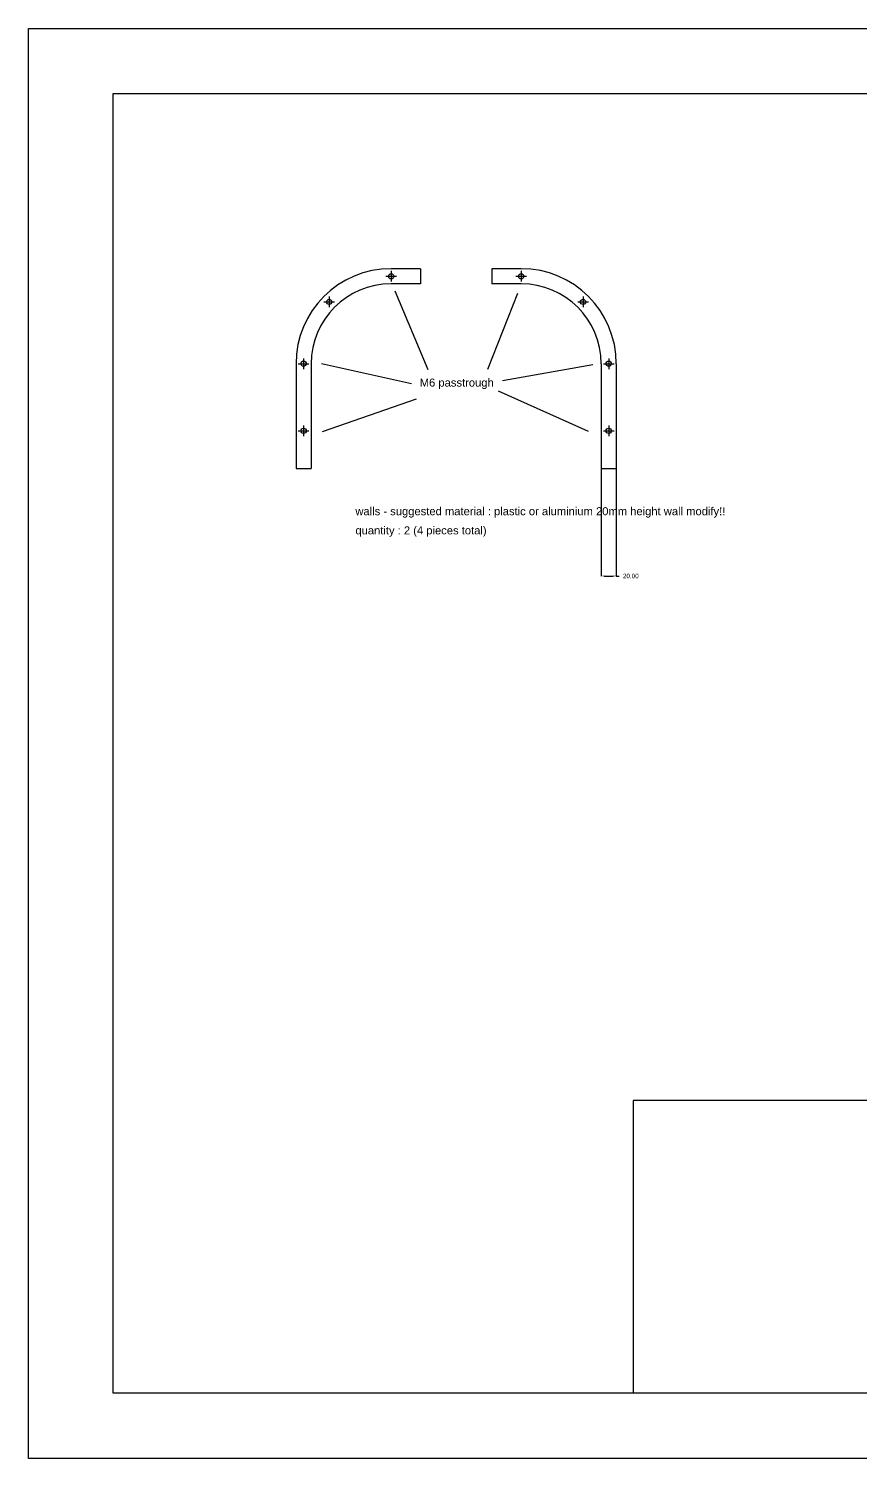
# Model space of a CAD drawing. Header units: inches. Extents: x 283 to 2797, y 234 to 2130.
# Drawn here: x 283 to 1386, y 234 to 2130 of the extents above; entities that cross this region are included whole.
import ezdxf

# ---------------------------------------------------------------- set-up
doc = ezdxf.new("R2010")
doc.units = ezdxf.units.IN
doc.header["$MEASUREMENT"] = 0
for name, color, linetype in [('auxiliar', 3, 'Continuous'), ('dimensions', 6, 'Continuous'), ('text', 7, 'Continuous'), ('walls', 5, 'Continuous')]:
    doc.layers.add(name, color=color, linetype=linetype)
doc.styles.get("Standard").update_dxf_attribs({"font": 'Arial Regular.ttf'})
doc.dimstyles.new('youbot_mm', dxfattribs={"dimtxt": 6, "dimasz": 4, "dimexe": 0.18, "dimexo": 0.0625, "dimgap": 5, "dimtad": 0, "dimtih": 1, "dimtoh": 1, "dimzin": 0, "dimdsep": 46, "dimtxsty": 'Standard', "dimcen": 0.09, "dimadec": 0, "dimazin": 0, "dimtfac": 1, "dimtofl": 0, "dimtmove": 0, "dimatfit": 3, "dimfxl": 1, "dimtolj": 1, "dimtzin": 0, "dimarcsym": 0})

# ---------------------------------------------------------------- blocks, each defined once
blk = doc.blocks.new('*D12')
at = {"layer": 'Defpoints', "color": 0, "transparency": 16777216}
for p in [(1042.2, 1546.2), (1062.2, 1546.2), (1062.2, 1403.7)]:
    blk.add_point(p, dxfattribs=at)
at = {"layer": 'dimensions', "color": 0, "lineweight": -2, "transparency": 16777216}
for p, q in [((1042.2, 1546.2), (1042.2, 1403.5)), ((1062.2, 1546.2), (1062.2, 1403.5)), ((1046.2, 1403.7), (1058.2, 1403.7)), ((1062.2, 1403.7), (1066.2, 1403.7))]:
    blk.add_line(p, q, dxfattribs=at)
at = {"layer": 'dimensions', "color": 0, "transparency": 16777216}
for points in [[(1046.2, 1404.4), (1046.2, 1403.1), (1042.2, 1403.7)], [(1058.2, 1404.4), (1058.2, 1403.1), (1062.2, 1403.7)]]:
    blk.add_solid(points, dxfattribs=at)
at = {"layer": 'dimensions', "color": 0, "transparency": 16777216, "insert": (1081.4, 1403.7), "char_height": 6, "attachment_point": 5}
blk.add_mtext('\\A1;20.00', dxfattribs=at)

msp = doc.modelspace()

# ---------------------------------------------------------------- linework, layer by layer
for p, q in [((1683.673, 708.076), (1084.481, 708.076)), ((1084.481, 708.076), (1084.481, 319.931))]:
    msp.add_line(p, q)
for points in [[(283.359, 2129.622), (2796.895, 2129.622), (2796.895, 233.583), (283.359, 233.583)], [(395.352, 2043.603), (2680.385, 2043.603), (2680.385, 319.931), (395.352, 319.931)]]:
    msp.add_lwpolyline(points, close=True)
at = {"layer": 'auxiliar'}
for p, q in [((763.774, 1808.218), (763.774, 1794.218)), ((936.161, 1808.218), (936.161, 1794.218)), ((756.774, 1801.218), (770.774, 1801.218)), ((929.161, 1801.218), (943.161, 1801.218)), ((674.75, 1767.242), (688.75, 1767.242)), ((681.75, 1774.242), (681.75, 1760.242)), ((1011.185, 1767.242), (1025.185, 1767.242)), ((1018.185, 1774.242), (1018.185, 1760.242)), ((647.774, 1692.218), (647.774, 1678.218)), ((1052.161, 1692.218), (1052.161, 1678.218)), ((640.774, 1685.218), (654.774, 1685.218)), ((1045.161, 1685.218), (1059.161, 1685.218)), ((640.774, 1596.218), (654.774, 1596.218)), ((647.774, 1603.218), (647.774, 1589.218)), ((1045.161, 1596.218), (1059.161, 1596.218)), ((1052.161, 1603.218), (1052.161, 1589.218))]:
    msp.add_line(p, q, dxfattribs=at)
at = {"layer": 'text'}
for p, q in [((813.029, 1677.263), (768.949, 1781.501)), ((891.864, 1678.111), (931.705, 1778.959)), ((790.989, 1658.619), (671.465, 1684.89)), ((911.361, 1662.856), (1030.885, 1684.043)), ((796.923, 1638.28), (672.313, 1595.059)), ((905.427, 1649.297), (1024.951, 1595.907))]:
    msp.add_line(p, q, dxfattribs=at)
at = {"layer": 'walls'}
for p, q in [((802.774, 1811.218), (763.774, 1811.218)), ((802.774, 1811.218), (802.774, 1791.218)), ((936.161, 1811.218), (897.161, 1811.218)), ((897.161, 1811.218), (897.161, 1791.218)), ((802.774, 1791.218), (763.774, 1791.218)), ((936.161, 1791.218), (897.161, 1791.218)), ((637.774, 1685.218), (637.774, 1546.218)), ((657.774, 1685.218), (657.774, 1546.218)), ((1042.161, 1685.218), (1042.161, 1546.218)), ((1062.161, 1685.218), (1062.161, 1546.218)), ((637.774, 1546.218), (657.774, 1546.218)), ((1042.161, 1546.218), (1062.161, 1546.218))]:
    msp.add_line(p, q, dxfattribs=at)
for centre in [(763.774, 1801.218), (936.161, 1801.218), (681.75, 1767.242), (1018.185, 1767.242), (647.774, 1685.218), (1052.161, 1685.218), (647.774, 1596.218), (1052.161, 1596.218)]:
    msp.add_circle(centre, 3.5, dxfattribs=at)
for centre, radius, start, end in [((763.774, 1685.218), 126, 90, 180), ((936.161, 1685.218), 126, 0, 90), ((763.774, 1685.218), 106, 90, 180), ((936.161, 1685.218), 106, 0, 90)]:
    msp.add_arc(centre, radius, start, end, dxfattribs=at)

# ---------------------------------------------------------------- texts
at = {"layer": 'text'}
for s, p in [('M6 passtrough', (801.714, 1654.9)), ('walls - suggested material : plastic or aluminium 20mm height wall modify!!', (716.425, 1484.313)), ('quantity : 2 (4 pieces total)', (716.425, 1458.913))]:
    msp.add_text(s, height=10.61403, dxfattribs=at).set_placement(p)

# ---------------------------------------------------------------- dimensions: what is measured, and where the dimension line sits
at = {"layer": 'dimensions'}
dim = msp.add_linear_dim(base=(1062.161, 1403.727), p1=(1042.161, 1546.218), p2=(1062.161, 1546.218), dimstyle='youbot_mm', dxfattribs=at)
dim.commit()
dim.dimension.update_dxf_attribs({"geometry": '*D12', "text_midpoint": (1081.351, 1403.727)})

doc.saveas('drawing.dxf')
